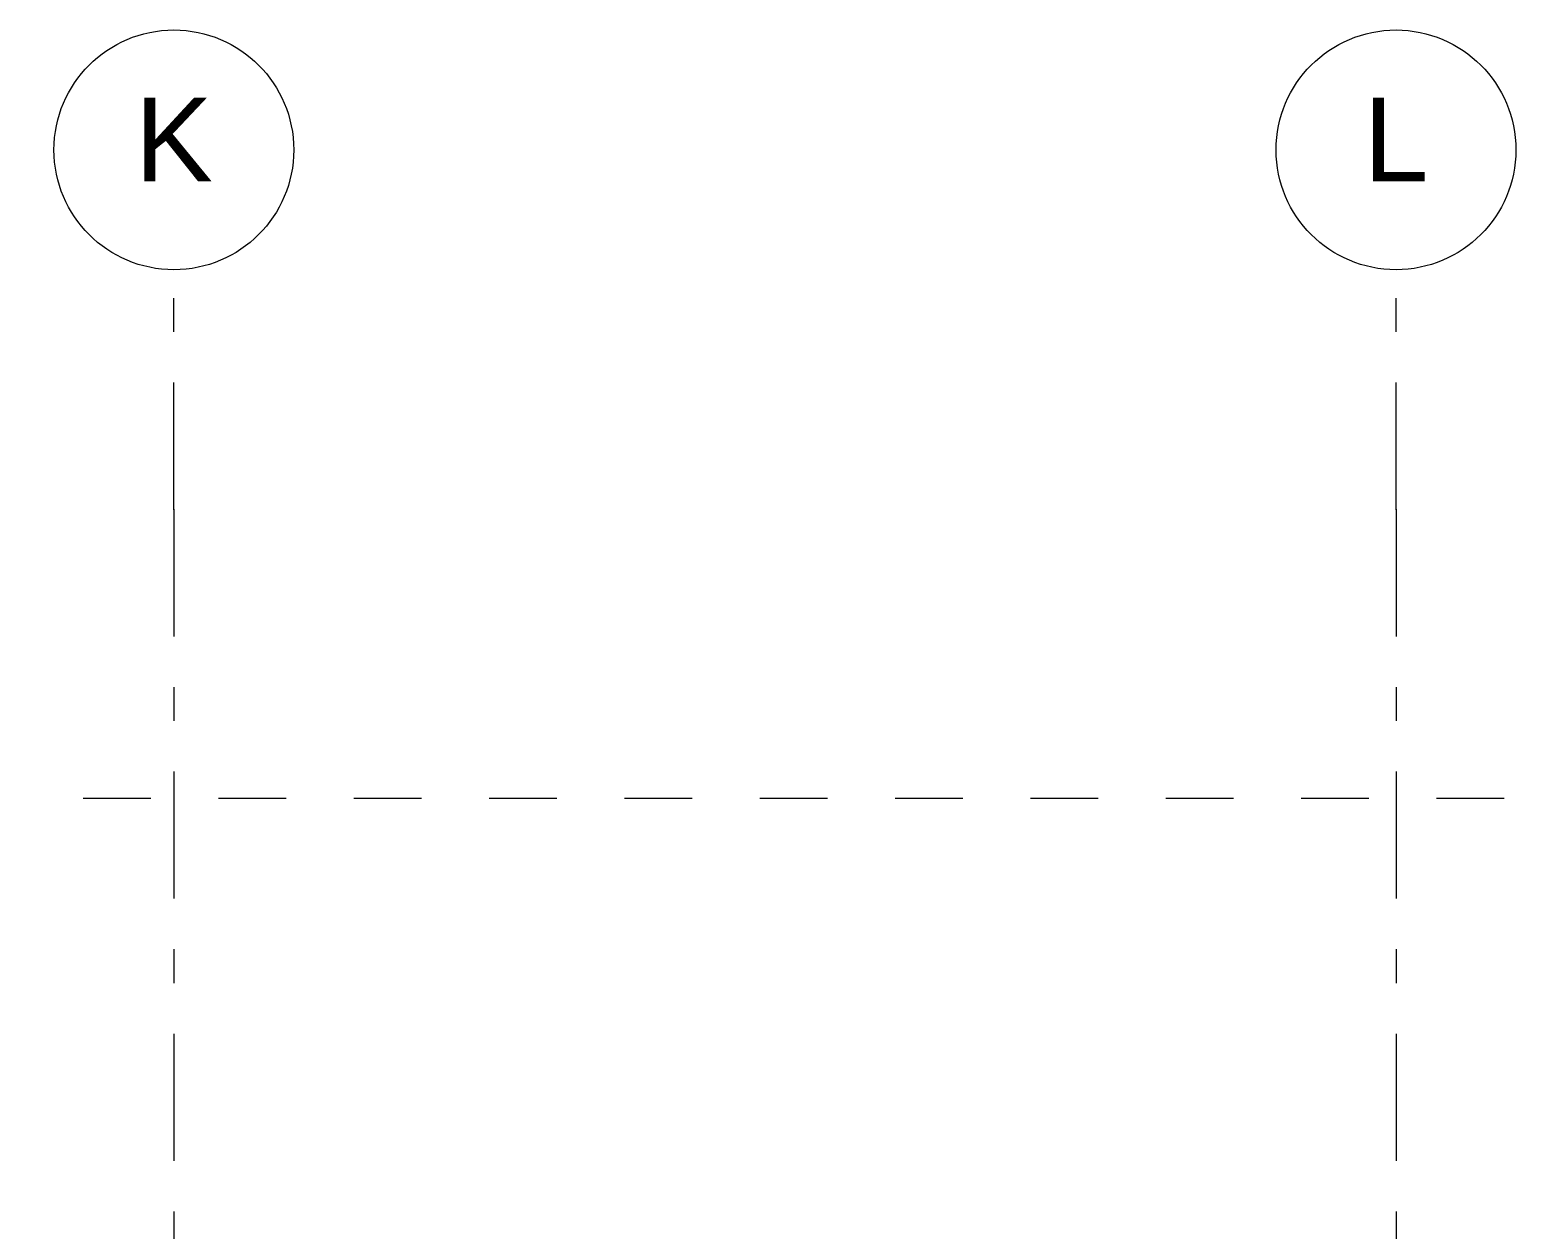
# Model space of a CAD drawing. Header units: millimetres. Extents: x -48147 to 1428745, y -495156 to 18123.
# Drawn here: x 1374573 to 1380830, y -472496 to -467494 of the extents above; entities that cross this region are included whole.
import ezdxf
from ezdxf.enums import TextEntityAlignment as Align

# ---------------------------------------------------------------- set-up
doc = ezdxf.new("R2010")
doc.units = ezdxf.units.MM
doc.header["$MEASUREMENT"] = 0
doc.linetypes.add('Dashed', pattern=[2822.222233, 1411.111116, -1411.111116])
doc.linetypes.add('Double Dashed', pattern=[1093.611073, 529.166651, -211.666656, 141.111112, -211.666656])
doc.layers.add('0_Pen_No__105', color=7, linetype='Continuous', lineweight=15, true_color=0xa6a6a6)
doc.layers.add('New_A-15-MG_Structural_Grid_Phase_2_Pen_No__222', color=7, linetype='Continuous', lineweight=13, true_color=0x65af33)
doc.layers.add('New_A-15-MG_Structural_Grid_Phase_2', color=7, linetype='Continuous')
doc.styles.add('GENERATED_STYLE_2', font='')
doc.styles.get('GENERATED_STYLE_2').set_extended_font_data('Swis721 BT')

# ---------------------------------------------------------------- blocks, each defined once
blk = doc.blocks.new('Standard grid marker[3]_2', base_point=(1380270.8, -468494.3))
at = {"layer": 'New_A-15-MG_Structural_Grid_Phase_2_Pen_No__222', "linetype": 'Double Dashed'}
for q in [(1380270.8, -468494.3), (1380270.8, -492899)]:
    blk.add_line((1380270.8, -469494.3), q, dxfattribs=at)
at = {"layer": 'New_A-15-MG_Structural_Grid_Phase_2_Pen_No__222', "linetype": 'Continuous'}
blk.add_circle((1380270.8, -467994.3), 500, dxfattribs=at)
at = {"layer": 'New_A-15-MG_Structural_Grid_Phase_2_Pen_No__222', "linetype": 'Double Dashed'}
blk.add_point((1380270.8, -469494.3), dxfattribs=at)
blk.add_point((1380270.8, -469494.3), dxfattribs=at)
at = {"layer": 'New_A-15-MG_Structural_Grid_Phase_2_Pen_No__222', "style": 'GENERATED_STYLE_2'}
for tag, p in [('AC_MarkerText_1_0', (1380270.8, -467950.9)), ('AC_MarkerText_1_1', (1380270.8, -494355.6))]:
    blk.add_attdef(tag, text='', height=350, rotation=360, dxfattribs=at).set_placement(p, align=Align.MIDDLE_CENTER)
blk = doc.blocks.new('Standard grid marker[9]_2', base_point=(1375173.5, -468494.3))
at = {"layer": 'New_A-15-MG_Structural_Grid_Phase_2_Pen_No__222', "linetype": 'Double Dashed'}
for q in [(1375173.5, -468494.3), (1375173.5, -492899)]:
    blk.add_line((1375173.5, -469494.3), q, dxfattribs=at)
at = {"layer": 'New_A-15-MG_Structural_Grid_Phase_2_Pen_No__222', "linetype": 'Continuous'}
blk.add_circle((1375173.5, -467994.3), 500, dxfattribs=at)
at = {"layer": 'New_A-15-MG_Structural_Grid_Phase_2_Pen_No__222', "linetype": 'Double Dashed'}
blk.add_point((1375173.5, -469494.3), dxfattribs=at)
blk.add_point((1375173.5, -469494.3), dxfattribs=at)
at = {"layer": 'New_A-15-MG_Structural_Grid_Phase_2_Pen_No__222', "style": 'GENERATED_STYLE_2'}
for tag, p in [('AC_MarkerText_1_0', (1375173.5, -467950.9)), ('AC_MarkerText_1_1', (1375173.5, -494355.6))]:
    blk.add_attdef(tag, text='', height=350, rotation=360, dxfattribs=at).set_placement(p, align=Align.MIDDLE_CENTER)
blk = doc.blocks.new('S-27 Building Section_STORY_MARKER', base_point=(1341556.5, -489899))
at = {"layer": '0_Pen_No__105', "linetype": 'Dashed', "ltscale": 0.2}
blk.add_line((1357862.3, -470699), (1422610.8, -470699), dxfattribs=at)

msp = doc.modelspace()

# ---------------------------------------------------------------- block references
at = {"layer": 'New_A-15-MG_Structural_Grid_Phase_2', "color": 8, "linetype": 'Continuous', "lineweight": 15}
ref = msp.add_blockref('Standard grid marker[9]_2', (1375173.5, -468494.3), dxfattribs=at)
ref.add_attrib('AC_MarkerText_1', 'K', dxfattribs={"layer": 'New_A-15-MG_Structural_Grid_Phase_2_Pen_No__222', "color": 85, "true_color": 0x65af33, "height": 350, "rotation": 360, "style": 'GENERATED_STYLE_2'}).set_placement((1375173.5, -467950.9), align=Align.MIDDLE_CENTER)
ref = msp.add_blockref('Standard grid marker[3]_2', (1380270.8, -468494.3), dxfattribs=at)
ref.add_attrib('AC_MarkerText_1', 'L', dxfattribs={"layer": 'New_A-15-MG_Structural_Grid_Phase_2_Pen_No__222', "color": 85, "true_color": 0x65af33, "height": 350, "rotation": 360, "style": 'GENERATED_STYLE_2'}).set_placement((1380270.8, -467950.9), align=Align.MIDDLE_CENTER)

# ---------------------------------------------------------------- next in the draw order: block references
at = {"linetype": 'Continuous', "lineweight": 0}
msp.add_blockref('S-27 Building Section_STORY_MARKER', (1341556.5, -489899), dxfattribs=at)

doc.saveas('drawing.dxf')
